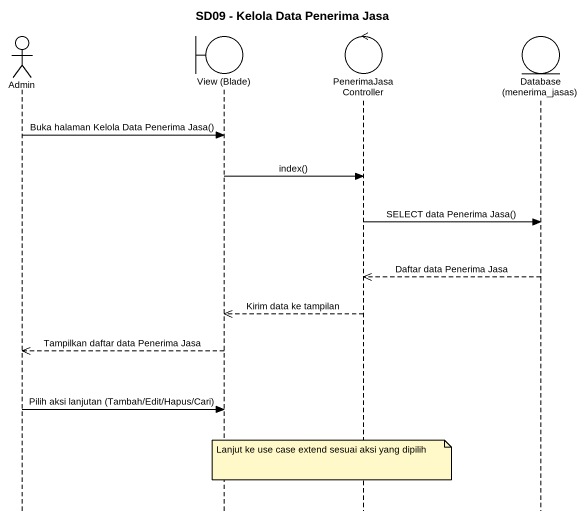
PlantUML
@startuml
title SD09 - Kelola Data Penerima Jasa
hide footbox
actor Admin
boundary "View (Blade)" as View_Blade
control PenerimaJasaController
entity "Database (menerima_jasas)" as Database_menerima_jasas

Admin -> View_Blade : Buka halaman Kelola Data Penerima Jasa()
View_Blade -> PenerimaJasaController : index()
PenerimaJasaController -> Database_menerima_jasas : SELECT data Penerima Jasa()
Database_menerima_jasas -->> PenerimaJasaController : Daftar data Penerima Jasa
PenerimaJasaController -->> View_Blade : Kirim data ke tampilan
View_Blade -->> Admin : Tampilkan daftar data Penerima Jasa
Admin -> View_Blade : Pilih aksi lanjutan (Tambah/Edit/Hapus/Cari)
note over PenerimaJasaController : Lanjut ke use case extend sesuai aksi yang dipilih
@enduml
